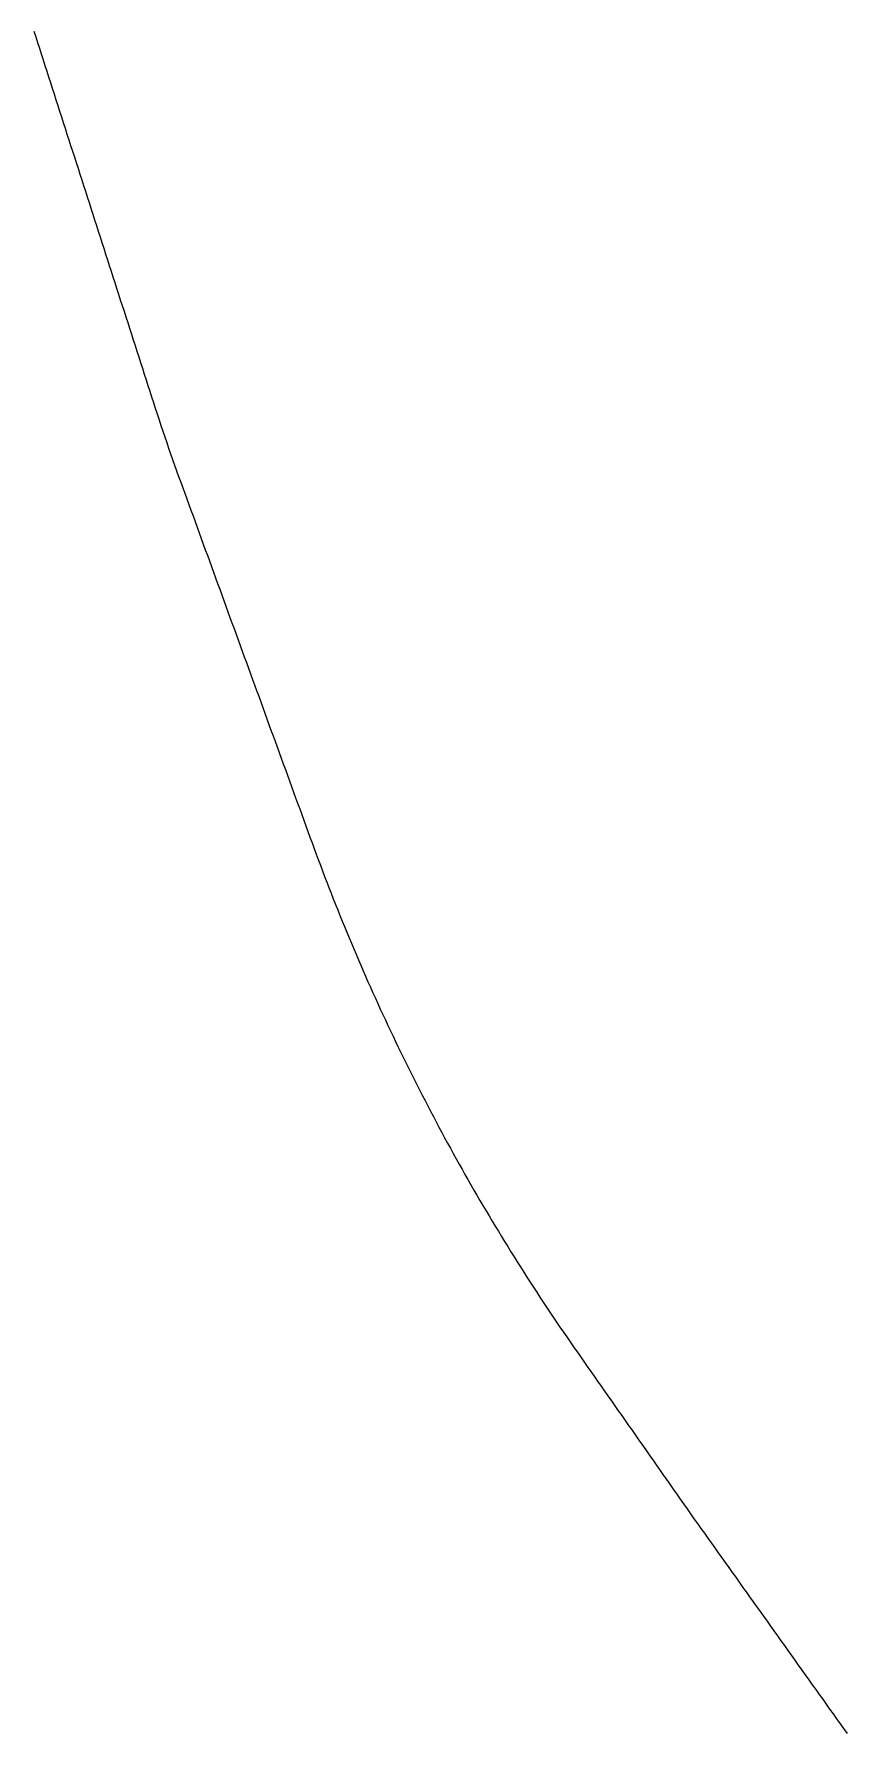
# Model space of a CAD drawing. Header units: metres. Extents: x 457876 to 584660, y 126427 to 241224.
# Drawn here: x 564667 to 568047, y 156505 to 163560 of the extents above; entities that cross this region are included whole.
import ezdxf

# ---------------------------------------------------------------- set-up
doc = ezdxf.new("R2010")
doc.units = ezdxf.units.M
for name, color, linetype in [('AT_GRADE', 3, 'CONTINUOUS'), ('CUTTING', 34, 'CONTINUOUS'), ('EMBANKMENT', 42, 'CONTINUOUS'), ('GROUND_CL', 8, 'CONTINUOUS'), ('RAIL_CL', 1, 'CONTINUOUS'), ('TUNNEL', 216, 'CONTINUOUS'), ('VIADUCT', 5, 'CONTINUOUS')]:
    doc.layers.add(name, color=color, linetype=linetype)

msp = doc.modelspace()

# ---------------------------------------------------------------- linework, layer by layer
at = {"layer": 'AT_GRADE'}
msp.add_polyline3d([(565422.262, 161299.187, 115.323), (565430.791, 161275.753, 114.935)], dxfattribs=at)
at = {"layer": 'CUTTING'}
msp.add_polyline3d([(565396.675, 161369.493, 116.472), (565405.204, 161346.057, 116.091), (565413.733, 161322.622, 115.708)], dxfattribs=at)
at = {"layer": 'EMBANKMENT'}
for points in [[(565439.32, 161252.318, 114.546), (565447.849, 161228.884, 114.155), (565456.378, 161205.451, 113.762), (565464.907, 161182.017, 113.368), (565473.435, 161158.584, 112.971), (565481.964, 161135.152, 112.573), (565490.493, 161111.719, 112.174), (565499.021, 161088.287, 111.773)], [(566662.964, 158476.63, 72.485), (566676.223, 158455.532, 72.304), (566689.534, 158434.465, 72.126), (566702.898, 158413.434, 71.952), (566716.313, 158392.434, 71.782), (566729.781, 158371.469, 71.615), (566743.328, 158350.554, 71.451), (566756.932, 158329.677, 71.291), (566770.585, 158308.832, 71.134), (566784.29, 158288.021, 70.981), (566798.044, 158267.243, 70.831), (566811.852, 158246.5, 70.684), (566825.75, 158225.817, 70.541), (566839.7, 158205.171, 70.401), (566853.696, 158184.555, 70.265), (566867.743, 158163.973, 70.132), (566881.84, 158143.426, 70.002), (566895.986, 158122.912, 69.876), (566910.19, 158102.44, 69.752), (566924.469, 158082.019, 69.632), (566938.753, 158061.601, 69.515), (566953.04, 158041.186, 69.402), (566967.332, 158020.775, 69.291), (566981.624, 158000.363, 69.184), (566995.917, 157979.951, 69.08), (567010.209, 157959.539, 68.979), (567024.501, 157939.127, 68.881), (567038.793, 157918.715, 68.786), (567053.085, 157898.303, 68.694), (567067.378, 157877.891, 68.605), (567081.67, 157857.479, 68.519), (567095.962, 157837.067, 68.436), (567110.255, 157816.655, 68.356), (567124.548, 157796.243, 68.279), (567138.841, 157775.832, 68.205), (567153.134, 157755.42, 68.133), (567167.427, 157735.008, 68.064), (567181.72, 157714.596, 67.998), (567196.014, 157694.184, 67.935), (567210.307, 157673.772, 67.874), (567224.6, 157653.36, 67.817), (567238.894, 157632.947, 67.761), (567253.187, 157612.535, 67.708), (567267.481, 157592.123, 67.658), (567281.774, 157571.711, 67.61), (567296.068, 157551.298, 67.565), (567310.361, 157530.886, 67.522), (567324.655, 157510.473, 67.482), (567338.948, 157490.061, 67.444), (567353.245, 157469.65, 67.408), (567367.546, 157449.242, 67.375), (567381.847, 157428.834, 67.343), (567396.177, 157408.447, 67.314), (567410.56, 157388.097, 67.288), (567424.997, 157367.785, 67.263), (567439.454, 157347.487, 67.24), (567453.91, 157327.189, 67.22), (567468.367, 157306.891, 67.201), (567482.824, 157286.593, 67.185), (567497.281, 157266.295, 67.17), (567511.738, 157245.997, 67.157), (567526.195, 157225.699, 67.146), (567540.652, 157205.401, 67.137), (567555.109, 157185.102, 67.13), (567569.567, 157164.804, 67.125), (567584.025, 157144.506, 67.121), (567598.482, 157124.208, 67.119), (567612.94, 157103.91, 67.118), (567627.398, 157083.611, 67.119), (567641.857, 157063.313, 67.121), (567656.315, 157043.015, 67.125), (567670.774, 157022.717, 67.131), (567685.233, 157002.419, 67.138), (567699.692, 156982.121, 67.146), (567714.151, 156961.823, 67.155), (567728.611, 156941.525, 67.166), (567743.071, 156921.227, 67.178), (567757.531, 156900.93, 67.192), (567771.991, 156880.632, 67.206), (567786.452, 156860.335, 67.221), (567800.912, 156840.037, 67.238), (567815.374, 156819.74, 67.256), (567829.835, 156799.442, 67.274), (567844.297, 156779.145, 67.294), (567858.759, 156758.848, 67.314), (567873.221, 156738.551, 67.336), (567887.683, 156718.254, 67.358), (567902.146, 156697.957, 67.381), (567916.609, 156677.661, 67.404), (567931.073, 156657.364, 67.429), (567945.537, 156637.068, 67.454), (567960.001, 156616.771, 67.48), (567974.465, 156596.475, 67.506), (567988.93, 156576.179, 67.533), (568003.395, 156555.883, 67.56), (568017.861, 156535.587, 67.588), (568032.326, 156515.292, 67.616)]]:
    msp.add_polyline3d(points, dxfattribs=at)
at = {"layer": 'GROUND_CL'}
msp.add_polyline3d([(564667.35, 163572.369, 163.034), (564674.971, 163548.594, 163.674), (564682.593, 163524.819, 164.526), (564690.216, 163501.044, 165.498), (564697.839, 163477.27, 166.367), (564705.464, 163453.497, 167.134), (564713.089, 163429.724, 167.719), (564720.716, 163405.951, 168.167), (564728.343, 163382.179, 168.63), (564735.971, 163358.408, 169.081), (564743.599, 163334.637, 169.463), (564751.229, 163310.867, 169.473), (564758.86, 163287.097, 169.562), (564766.491, 163263.328, 169.73), (564774.123, 163239.559, 169.976), (564781.756, 163215.791, 169.983), (564789.39, 163192.024, 169.972), (564797.024, 163168.257, 169.969), (564804.659, 163144.49, 169.973), (564812.295, 163120.724, 169.923), (564819.932, 163096.959, 169.855), (564827.57, 163073.194, 169.788), (564835.208, 163049.43, 169.734), (564842.847, 163025.666, 169.713), (564850.487, 163001.902, 169.728), (564858.128, 162978.14, 169.759), (564865.769, 162954.378, 169.809), (564873.411, 162930.616, 169.947), (564881.053, 162906.855, 170.256), (564888.697, 162883.094, 170.557), (564896.34, 162859.334, 170.848), (564903.985, 162835.574, 171.138), (564911.63, 162811.815, 171.509), (564919.276, 162788.056, 171.881), (564926.922, 162764.298, 172.221), (564934.569, 162740.541, 172.56), (564942.216, 162716.784, 173.025), (564949.864, 162693.027, 173.505), (564957.513, 162669.271, 173.98), (564965.162, 162645.515, 174.451), (564972.811, 162621.76, 175.005), (564980.461, 162598.006, 175.599), (564988.111, 162574.251, 176.191), (564995.762, 162550.498, 176.782), (565003.413, 162526.744, 177.415), (565011.065, 162502.992, 178.102), (565018.716, 162479.239, 178.79), (565026.369, 162455.487, 179.474), (565034.021, 162431.736, 180.067), (565041.674, 162407.985, 180.306), (565049.327, 162384.234, 180.495), (565056.98, 162360.484, 180.636), (565064.634, 162336.735, 180.746), (565072.288, 162312.985, 181.321), (565079.942, 162289.236, 181.925), (565087.596, 162265.488, 182.559), (565095.25, 162241.74, 183.223), (565102.904, 162217.992, 183.916), (565110.559, 162194.245, 184.619), (565118.213, 162170.498, 185.33), (565125.868, 162146.751, 186.015), (565133.522, 162123.005, 186.746), (565141.177, 162099.259, 187.485), (565148.831, 162075.514, 188.189), (565156.486, 162051.768, 188.858), (565164.14, 162028.023, 189.264), (565171.798, 162004.28, 189.367), (565179.519, 161980.557, 189.534), (565187.31, 161956.858, 189.764), (565195.178, 161933.184, 189.943), (565203.097, 161909.528, 189.643), (565211.065, 161885.888, 189.355), (565219.132, 161862.282, 189.086), (565227.252, 161838.694, 188.898), (565235.42, 161815.124, 188.477), (565243.638, 161791.571, 188.024), (565251.945, 161768.05, 187.55), (565260.342, 161744.561, 187.056), (565268.764, 161721.081, 186.497), (565277.273, 161697.632, 185.929), (565285.789, 161674.187, 185.375), (565294.319, 161650.747, 184.835), (565302.849, 161627.307, 184.175), (565311.379, 161603.868, 183.372), (565319.908, 161580.428, 182.687), (565328.438, 161556.99, 182.491), (565336.967, 161533.551, 182.077), (565345.497, 161510.113, 178.99), (565354.027, 161486.676, 175.142), (565362.556, 161463.239, 170.532), (565371.086, 161439.802, 165.161), (565379.616, 161416.365, 155.349), (565388.145, 161392.929, 145.122), (565396.675, 161369.493, 134.895), (565405.204, 161346.057, 124.667), (565413.733, 161322.622, 118.936), (565422.262, 161299.187, 116.158), (565430.791, 161275.753, 113.815), (565439.32, 161252.318, 111.471), (565447.849, 161228.884, 109.128), (565456.378, 161205.451, 106.784), (565464.907, 161182.017, 104.441), (565473.435, 161158.584, 102.098), (565481.964, 161135.152, 99.754), (565490.493, 161111.719, 97.411), (565499.021, 161088.287, 95.068), (565507.55, 161064.856, 92.725), (565516.078, 161041.424, 90.382), (565524.606, 161017.993, 89.542), (565533.135, 160994.562, 89.086), (565541.663, 160971.132, 88.73), (565550.191, 160947.702, 88.474), (565558.719, 160924.272, 87.38), (565567.247, 160900.843, 85.52), (565575.775, 160877.413, 83.56), (565584.303, 160853.984, 81.499), (565592.831, 160830.556, 79.93), (565601.359, 160807.128, 79.662), (565609.887, 160783.7, 79.34), (565618.415, 160760.272, 78.958), (565626.942, 160736.845, 78.318), (565635.47, 160713.417, 78.041), (565643.998, 160689.991, 77.524), (565652.525, 160666.564, 76.768), (565661.053, 160643.138, 75.771), (565669.58, 160619.712, 74.85), (565678.108, 160596.286, 73.997), (565686.635, 160572.861, 73.144), (565695.162, 160549.436, 72.291), (565703.689, 160526.011, 71.776), (565712.217, 160502.586, 71.705), (565720.744, 160479.162, 71.948), (565729.271, 160455.738, 72.568), (565737.798, 160432.314, 72.9), (565746.324, 160408.89, 72.547), (565754.851, 160385.467, 72.224), (565763.378, 160362.044, 71.932), (565771.905, 160338.621, 71.67), (565780.431, 160315.199, 71.19), (565788.961, 160291.778, 70.76), (565797.492, 160268.357, 70.391), (565806.022, 160244.936, 70.084), (565814.553, 160221.516, 70), (565823.083, 160198.097, 69.925), (565831.632, 160174.684, 69.678), (565840.232, 160151.29, 69.277), (565848.911, 160127.925, 68.343), (565857.654, 160104.584, 66.78), (565866.447, 160081.263, 65.148), (565875.303, 160057.965, 63.447), (565884.238, 160034.698, 61.824), (565893.224, 160011.45, 61.25), (565902.268, 159988.225, 60.738), (565911.397, 159965.034, 60.288), (565920.587, 159941.867, 59.992), (565929.827, 159918.72, 59.97), (565939.132, 159895.599, 59.961), (565948.512, 159872.508, 59.966), (565957.947, 159849.441, 59.985), (565967.428, 159826.391, 60.048), (565977.007, 159803.383, 60.118), (565986.608, 159780.384, 60.151), (565996.304, 159757.425, 60.146), (566006.056, 159734.49, 60.099), (566015.858, 159711.576, 60.017), (566025.734, 159688.694, 59.707), (566035.667, 159665.837, 59.351), (566045.683, 159643.017, 59.018), (566055.718, 159620.204, 58.904), (566065.872, 159597.444, 58.992), (566076.064, 159574.702, 59.242), (566086.317, 159551.986, 59.654), (566096.618, 159529.293, 60), (566106.968, 159506.622, 60), (566117.424, 159484, 60), (566127.893, 159461.384, 60), (566138.46, 159438.814, 60), (566149.079, 159416.268, 57.866), (566159.779, 159393.76, 55.615), (566170.52, 159371.272, 53.366), (566181.309, 159348.806, 51.12), (566192.18, 159326.381, 49.99), (566203.131, 159303.994, 49.983), (566214.091, 159281.612, 49.992), (566225.154, 159259.281, 50), (566236.264, 159236.972, 49.994), (566247.457, 159214.706, 49.81), (566258.688, 159192.459, 49.686), (566269.967, 159170.236, 49.62), (566281.318, 159148.049, 49.614), (566292.727, 159125.892, 49.634), (566304.223, 159103.781, 49.728), (566315.732, 159081.676, 49.942), (566327.328, 159059.616, 50), (566339.012, 159037.603, 50), (566350.732, 159015.609, 50), (566362.5, 158993.641, 50), (566374.344, 158971.714, 50), (566386.239, 158949.814, 50), (566398.185, 158927.942, 49.808), (566410.226, 158906.122, 49.753), (566422.282, 158884.311, 49.776), (566434.414, 158862.542, 48.774), (566446.627, 158840.82, 47.237), (566458.888, 158819.124, 44.825), (566471.192, 158797.452, 42.806), (566483.576, 158775.827, 41.319), (566496.007, 158754.228, 40.367), (566508.49, 158732.66, 40.024), (566521.03, 158711.124, 40), (566533.649, 158689.636, 40), (566546.326, 158668.181, 40), (566559.053, 158646.757, 40), (566571.832, 158625.363, 41.224), (566584.664, 158604.002, 43.361), (566597.579, 158582.69, 45.492), (566610.552, 158561.413, 47.619), (566623.579, 158540.17, 49.744), (566636.652, 158518.956, 51.865), (566649.774, 158497.772, 53.984), (566662.964, 158476.63, 56.098), (566676.223, 158455.532, 58.208), (566689.534, 158434.465, 60.086), (566702.898, 158413.434, 60.576), (566716.313, 158392.434, 60.922), (566729.781, 158371.469, 60.967), (566743.328, 158350.554, 61.135), (566756.932, 158329.677, 61.331), (566770.585, 158308.832, 61.347), (566784.29, 158288.021, 61.355), (566798.044, 158267.243, 61.357), (566811.852, 158246.5, 61.351), (566825.75, 158225.817, 61.302), (566839.7, 158205.171, 61.201), (566853.696, 158184.555, 61.065), (566867.743, 158163.973, 60.894), (566881.84, 158143.426, 60.688), (566895.986, 158122.912, 60.436), (566910.19, 158102.44, 60.16), (566924.469, 158082.019, 59.771), (566938.753, 158061.601, 59.305), (566953.04, 158041.186, 58.903), (566967.332, 158020.775, 58.573), (566981.624, 158000.363, 58.315), (566995.917, 157979.951, 58.127), (567010.209, 157959.539, 58.009), (567024.501, 157939.127, 57.916), (567038.793, 157918.715, 57.931), (567053.085, 157898.303, 57.968), (567067.378, 157877.891, 58.017), (567081.67, 157857.479, 58.079), (567095.962, 157837.067, 58.152), (567110.255, 157816.655, 58.27), (567124.548, 157796.243, 58.417), (567138.841, 157775.832, 58.479), (567153.134, 157755.42, 58.516), (567167.427, 157735.008, 58.489), (567181.72, 157714.596, 58.221), (567196.014, 157694.184, 58.03), (567210.307, 157673.772, 57.915), (567224.6, 157653.36, 57.856), (567238.894, 157632.947, 57.822), (567253.187, 157612.535, 57.85), (567267.481, 157592.123, 57.868), (567281.774, 157571.711, 57.877), (567296.068, 157551.298, 57.876), (567310.361, 157530.886, 57.906), (567324.655, 157510.473, 57.966), (567338.948, 157490.061, 57.776), (567353.245, 157469.65, 57.427), (567367.546, 157449.242, 56.917), (567381.847, 157428.834, 55.645), (567396.177, 157408.447, 53.777), (567410.56, 157388.097, 52.258), (567424.997, 157367.785, 51.167), (567439.454, 157347.487, 50.35), (567453.91, 157327.189, 50), (567468.367, 157306.891, 50), (567482.824, 157286.593, 50), (567497.281, 157266.295, 50), (567511.738, 157245.997, 50), (567526.195, 157225.699, 50), (567540.652, 157205.401, 50), (567555.109, 157185.102, 50), (567569.567, 157164.804, 50), (567584.025, 157144.506, 50), (567598.482, 157124.208, 50), (567612.94, 157103.91, 50), (567627.398, 157083.611, 50), (567641.857, 157063.313, 50), (567656.315, 157043.015, 50), (567670.774, 157022.717, 50), (567685.233, 157002.419, 50), (567699.692, 156982.121, 50), (567714.151, 156961.823, 50), (567728.611, 156941.525, 50.324), (567743.071, 156921.227, 51.319), (567757.531, 156900.93, 52.411), (567771.991, 156880.632, 53.487), (567786.452, 156860.335, 54.547), (567800.912, 156840.037, 55.592), (567815.374, 156819.74, 56.466), (567829.835, 156799.442, 57.316), (567844.297, 156779.145, 58.066), (567858.759, 156758.848, 58.694), (567873.221, 156738.551, 59.201), (567887.683, 156718.254, 59.568), (567902.146, 156697.957, 59.831), (567916.609, 156677.661, 59.99), (567931.073, 156657.364, 60.151), (567945.537, 156637.068, 60.384), (567960.001, 156616.771, 61.246), (567974.465, 156596.475, 62.014), (567988.93, 156576.179, 62.688), (568003.395, 156555.883, 63.266), (568017.861, 156535.587, 63.766), (568032.326, 156515.292, 64.254), (568046.792, 156494.996, 64.746)], dxfattribs=at)
at = {"layer": 'RAIL_CL'}
msp.add_polyline3d([(564667.35, 163572.369, 135.562), (564674.971, 163548.594, 135.568), (564682.593, 163524.819, 135.57), (564690.216, 163501.044, 135.567), (564697.839, 163477.27, 135.56), (564705.464, 163453.497, 135.547), (564713.089, 163429.724, 135.53), (564720.716, 163405.951, 135.508), (564728.343, 163382.179, 135.481), (564735.971, 163358.408, 135.449), (564743.599, 163334.637, 135.412), (564751.229, 163310.867, 135.371), (564758.86, 163287.097, 135.325), (564766.491, 163263.328, 135.273), (564774.123, 163239.559, 135.217), (564781.756, 163215.791, 135.156), (564789.39, 163192.024, 135.09), (564797.024, 163168.257, 135.019), (564804.659, 163144.49, 134.943), (564812.295, 163120.724, 134.862), (564819.932, 163096.959, 134.777), (564827.57, 163073.194, 134.686), (564835.208, 163049.43, 134.591), (564842.847, 163025.666, 134.49), (564850.487, 163001.902, 134.385), (564858.128, 162978.14, 134.275), (564865.769, 162954.378, 134.16), (564873.411, 162930.616, 134.039), (564881.053, 162906.855, 133.915), (564888.697, 162883.094, 133.785), (564896.34, 162859.334, 133.65), (564903.985, 162835.574, 133.51), (564911.63, 162811.815, 133.366), (564919.276, 162788.056, 133.217), (564926.922, 162764.298, 133.062), (564934.569, 162740.541, 132.903), (564942.216, 162716.784, 132.74), (564949.864, 162693.027, 132.571), (564957.513, 162669.271, 132.398), (564965.162, 162645.515, 132.22), (564972.811, 162621.76, 132.037), (564980.461, 162598.006, 131.849), (564988.111, 162574.251, 131.657), (564995.762, 162550.498, 131.46), (565003.413, 162526.744, 131.259), (565011.065, 162502.992, 131.053), (565018.716, 162479.239, 130.842), (565026.369, 162455.487, 130.627), (565034.021, 162431.736, 130.407), (565041.674, 162407.985, 130.182), (565049.327, 162384.234, 129.953), (565056.98, 162360.484, 129.72), (565064.634, 162336.735, 129.483), (565072.288, 162312.985, 129.24), (565079.942, 162289.236, 128.994), (565087.596, 162265.488, 128.743), (565095.25, 162241.74, 128.488), (565102.904, 162217.992, 128.229), (565110.559, 162194.245, 127.966), (565118.213, 162170.498, 127.698), (565125.868, 162146.751, 127.426), (565133.522, 162123.005, 127.151), (565141.177, 162099.259, 126.871), (565148.831, 162075.514, 126.587), (565156.486, 162051.768, 126.299), (565164.14, 162028.023, 126.008), (565171.798, 162004.28, 125.712), (565179.519, 161980.557, 125.413), (565187.31, 161956.858, 125.11), (565195.178, 161933.184, 124.803), (565203.097, 161909.528, 124.493), (565211.065, 161885.888, 124.179), (565219.132, 161862.282, 123.861), (565227.252, 161838.694, 123.54), (565235.42, 161815.124, 123.216), (565243.638, 161791.571, 122.888), (565251.945, 161768.05, 122.556), (565260.342, 161744.561, 122.222), (565268.764, 161721.081, 121.884), (565277.273, 161697.632, 121.543), (565285.789, 161674.187, 121.199), (565294.319, 161650.747, 120.852), (565302.849, 161627.307, 120.502), (565311.379, 161603.868, 120.149), (565319.908, 161580.428, 119.793), (565328.438, 161556.99, 119.435), (565336.967, 161533.551, 119.073), (565345.497, 161510.113, 118.709), (565354.027, 161486.676, 118.342), (565362.556, 161463.239, 117.973), (565371.086, 161439.802, 117.602), (565379.616, 161416.365, 117.227), (565388.145, 161392.929, 116.851), (565396.675, 161369.493, 116.472), (565405.204, 161346.057, 116.091), (565413.733, 161322.622, 115.708), (565422.262, 161299.187, 115.323), (565430.791, 161275.753, 114.935), (565439.32, 161252.318, 114.546), (565447.849, 161228.884, 114.155), (565456.378, 161205.451, 113.762), (565464.907, 161182.017, 113.368), (565473.435, 161158.584, 112.971), (565481.964, 161135.152, 112.573), (565490.493, 161111.719, 112.174), (565499.021, 161088.287, 111.773), (565507.55, 161064.856, 111.371), (565516.078, 161041.424, 110.967), (565524.606, 161017.993, 110.562), (565533.135, 160994.562, 110.156), (565541.663, 160971.132, 109.749), (565550.191, 160947.702, 109.341), (565558.719, 160924.272, 108.932), (565567.247, 160900.843, 108.522), (565575.775, 160877.413, 108.111), (565584.303, 160853.984, 107.699), (565592.831, 160830.556, 107.287), (565601.359, 160807.128, 106.874), (565609.887, 160783.7, 106.461), (565618.415, 160760.272, 106.047), (565626.942, 160736.845, 105.633), (565635.47, 160713.417, 105.219), (565643.998, 160689.991, 104.804), (565652.525, 160666.564, 104.389), (565661.053, 160643.138, 103.974), (565669.58, 160619.712, 103.559), (565678.108, 160596.286, 103.144), (565686.635, 160572.861, 102.729), (565695.162, 160549.436, 102.314), (565703.689, 160526.011, 101.9), (565712.217, 160502.586, 101.486), (565720.744, 160479.162, 101.072), (565729.271, 160455.738, 100.659), (565737.798, 160432.314, 100.247), (565746.324, 160408.89, 99.835), (565754.851, 160385.467, 99.423), (565763.378, 160362.044, 99.013), (565771.905, 160338.621, 98.603), (565780.431, 160315.199, 98.194), (565788.961, 160291.778, 97.786), (565797.492, 160268.357, 97.379), (565806.022, 160244.936, 96.973), (565814.553, 160221.516, 96.568), (565823.083, 160198.097, 96.164), (565831.632, 160174.684, 95.762), (565840.232, 160151.29, 95.361), (565848.911, 160127.925, 94.961), (565857.654, 160104.584, 94.563), (565866.447, 160081.263, 94.167), (565875.303, 160057.965, 93.771), (565884.238, 160034.698, 93.378), (565893.224, 160011.45, 92.986), (565902.268, 159988.225, 92.596), (565911.397, 159965.034, 92.208), (565920.587, 159941.867, 91.821), (565929.827, 159918.72, 91.437), (565939.132, 159895.599, 91.054), (565948.512, 159872.508, 90.674), (565957.947, 159849.441, 90.296), (565967.428, 159826.391, 89.919), (565977.007, 159803.383, 89.545), (565986.608, 159780.384, 89.173), (565996.304, 159757.425, 88.804), (566006.056, 159734.49, 88.436), (566015.858, 159711.576, 88.071), (566025.734, 159688.694, 87.709), (566035.667, 159665.837, 87.349), (566045.683, 159643.017, 86.992), (566055.718, 159620.204, 86.637), (566065.872, 159597.444, 86.284), (566076.064, 159574.702, 85.935), (566086.317, 159551.986, 85.588), (566096.618, 159529.293, 85.243), (566106.968, 159506.622, 84.902), (566117.424, 159484, 84.563), (566127.893, 159461.384, 84.228), (566138.46, 159438.814, 83.895), (566149.079, 159416.268, 83.565), (566159.779, 159393.76, 83.238), (566170.52, 159371.272, 82.914), (566181.309, 159348.806, 82.593), (566192.18, 159326.381, 82.275), (566203.131, 159303.994, 81.96), (566214.091, 159281.612, 81.648), (566225.154, 159259.281, 81.339), (566236.264, 159236.972, 81.034), (566247.457, 159214.706, 80.732), (566258.688, 159192.459, 80.433), (566269.967, 159170.236, 80.137), (566281.318, 159148.049, 79.844), (566292.727, 159125.892, 79.555), (566304.223, 159103.781, 79.269), (566315.732, 159081.676, 78.987), (566327.328, 159059.616, 78.708), (566339.012, 159037.603, 78.432), (566350.732, 159015.609, 78.16), (566362.5, 158993.641, 77.891), (566374.344, 158971.714, 77.625), (566386.239, 158949.814, 77.363), (566398.185, 158927.942, 77.104), (566410.226, 158906.122, 76.849), (566422.282, 158884.311, 76.597), (566434.414, 158862.542, 76.349), (566446.627, 158840.82, 76.104), (566458.888, 158819.124, 75.863), (566471.192, 158797.452, 75.626), (566483.576, 158775.827, 75.391), (566496.007, 158754.228, 75.161), (566508.49, 158732.66, 74.934), (566521.03, 158711.124, 74.71), (566533.649, 158689.636, 74.49), (566546.326, 158668.181, 74.274), (566559.053, 158646.757, 74.061), (566571.832, 158625.363, 73.851), (566584.664, 158604.002, 73.646), (566597.579, 158582.69, 73.443), (566610.552, 158561.413, 73.245), (566623.579, 158540.17, 73.049), (566636.652, 158518.956, 72.858), (566649.774, 158497.772, 72.67), (566662.964, 158476.63, 72.485), (566676.223, 158455.532, 72.304), (566689.534, 158434.465, 72.126), (566702.898, 158413.434, 71.952), (566716.313, 158392.434, 71.782), (566729.781, 158371.469, 71.615), (566743.328, 158350.554, 71.451), (566756.932, 158329.677, 71.291), (566770.585, 158308.832, 71.134), (566784.29, 158288.021, 70.981), (566798.044, 158267.243, 70.831), (566811.852, 158246.5, 70.684), (566825.75, 158225.817, 70.541), (566839.7, 158205.171, 70.401), (566853.696, 158184.555, 70.265), (566867.743, 158163.973, 70.132), (566881.84, 158143.426, 70.002), (566895.986, 158122.912, 69.876), (566910.19, 158102.44, 69.752), (566924.469, 158082.019, 69.632), (566938.753, 158061.601, 69.515), (566953.04, 158041.186, 69.402), (566967.332, 158020.775, 69.291), (566981.624, 158000.363, 69.184), (566995.917, 157979.951, 69.08), (567010.209, 157959.539, 68.979), (567024.501, 157939.127, 68.881), (567038.793, 157918.715, 68.786), (567053.085, 157898.303, 68.694), (567067.378, 157877.891, 68.605), (567081.67, 157857.479, 68.519), (567095.962, 157837.067, 68.436), (567110.255, 157816.655, 68.356), (567124.548, 157796.243, 68.279), (567138.841, 157775.832, 68.205), (567153.134, 157755.42, 68.133), (567167.427, 157735.008, 68.064), (567181.72, 157714.596, 67.998), (567196.014, 157694.184, 67.935), (567210.307, 157673.772, 67.874), (567224.6, 157653.36, 67.817), (567238.894, 157632.947, 67.761), (567253.187, 157612.535, 67.708), (567267.481, 157592.123, 67.658), (567281.774, 157571.711, 67.61), (567296.068, 157551.298, 67.565), (567310.361, 157530.886, 67.522), (567324.655, 157510.473, 67.482), (567338.948, 157490.061, 67.444), (567353.245, 157469.65, 67.408), (567367.546, 157449.242, 67.375), (567381.847, 157428.834, 67.343), (567396.177, 157408.447, 67.314), (567410.56, 157388.097, 67.288), (567424.997, 157367.785, 67.263), (567439.454, 157347.487, 67.24), (567453.91, 157327.189, 67.22), (567468.367, 157306.891, 67.201), (567482.824, 157286.593, 67.185), (567497.281, 157266.295, 67.17), (567511.738, 157245.997, 67.157), (567526.195, 157225.699, 67.146), (567540.652, 157205.401, 67.137), (567555.109, 157185.102, 67.13), (567569.567, 157164.804, 67.125), (567584.025, 157144.506, 67.121), (567598.482, 157124.208, 67.119), (567612.94, 157103.91, 67.118), (567627.398, 157083.611, 67.119), (567641.857, 157063.313, 67.121), (567656.315, 157043.015, 67.125), (567670.774, 157022.717, 67.131), (567685.233, 157002.419, 67.138), (567699.692, 156982.121, 67.146), (567714.151, 156961.823, 67.155), (567728.611, 156941.525, 67.166), (567743.071, 156921.227, 67.178), (567757.531, 156900.93, 67.192), (567771.991, 156880.632, 67.206), (567786.452, 156860.335, 67.221), (567800.912, 156840.037, 67.238), (567815.374, 156819.74, 67.256), (567829.835, 156799.442, 67.274), (567844.297, 156779.145, 67.294), (567858.759, 156758.848, 67.314), (567873.221, 156738.551, 67.336), (567887.683, 156718.254, 67.358), (567902.146, 156697.957, 67.381), (567916.609, 156677.661, 67.404), (567931.073, 156657.364, 67.429), (567945.537, 156637.068, 67.454), (567960.001, 156616.771, 67.48), (567974.465, 156596.475, 67.506), (567988.93, 156576.179, 67.533), (568003.395, 156555.883, 67.56), (568017.861, 156535.587, 67.588), (568032.326, 156515.292, 67.616), (568046.792, 156494.996, 67.645)], dxfattribs=at)
at = {"layer": 'TUNNEL'}
msp.add_polyline3d([(564674.971, 163548.594, 135.568), (564682.593, 163524.819, 135.57), (564690.216, 163501.044, 135.567), (564697.839, 163477.27, 135.56), (564705.464, 163453.497, 135.547), (564713.089, 163429.724, 135.53), (564720.716, 163405.951, 135.508), (564728.343, 163382.179, 135.481), (564735.971, 163358.408, 135.449), (564743.599, 163334.637, 135.412), (564751.229, 163310.867, 135.371), (564758.86, 163287.097, 135.325), (564766.491, 163263.328, 135.273), (564774.123, 163239.559, 135.217), (564781.756, 163215.791, 135.156), (564789.39, 163192.024, 135.09), (564797.024, 163168.257, 135.019), (564804.659, 163144.49, 134.943), (564812.295, 163120.724, 134.862), (564819.932, 163096.959, 134.777), (564827.57, 163073.194, 134.686), (564835.208, 163049.43, 134.591), (564842.847, 163025.666, 134.49), (564850.487, 163001.902, 134.385), (564858.128, 162978.14, 134.275), (564865.769, 162954.378, 134.16), (564873.411, 162930.616, 134.039), (564881.053, 162906.855, 133.915), (564888.697, 162883.094, 133.785), (564896.34, 162859.334, 133.65), (564903.985, 162835.574, 133.51), (564911.63, 162811.815, 133.366), (564919.276, 162788.056, 133.217), (564926.922, 162764.298, 133.062), (564934.569, 162740.541, 132.903), (564942.216, 162716.784, 132.74), (564949.864, 162693.027, 132.571), (564957.513, 162669.271, 132.398), (564965.162, 162645.515, 132.22), (564972.811, 162621.76, 132.037), (564980.461, 162598.006, 131.849), (564988.111, 162574.251, 131.657), (564995.762, 162550.498, 131.46), (565003.413, 162526.744, 131.259), (565011.065, 162502.992, 131.053), (565018.716, 162479.239, 130.842), (565026.369, 162455.487, 130.627), (565034.021, 162431.736, 130.407), (565041.674, 162407.985, 130.182), (565049.327, 162384.234, 129.953), (565056.98, 162360.484, 129.72), (565064.634, 162336.735, 129.483), (565072.288, 162312.985, 129.24), (565079.942, 162289.236, 128.994), (565087.596, 162265.488, 128.743), (565095.25, 162241.74, 128.488), (565102.904, 162217.992, 128.229), (565110.559, 162194.245, 127.966), (565118.213, 162170.498, 127.698), (565125.868, 162146.751, 127.426), (565133.522, 162123.005, 127.151), (565141.177, 162099.259, 126.871), (565148.831, 162075.514, 126.587), (565156.486, 162051.768, 126.299), (565164.14, 162028.023, 126.008), (565171.798, 162004.28, 125.712), (565179.519, 161980.557, 125.413), (565187.31, 161956.858, 125.11), (565195.178, 161933.184, 124.803), (565203.097, 161909.528, 124.493), (565211.065, 161885.888, 124.179), (565219.132, 161862.282, 123.861), (565227.252, 161838.694, 123.54), (565235.42, 161815.124, 123.216), (565243.638, 161791.571, 122.888), (565251.945, 161768.05, 122.556), (565260.342, 161744.561, 122.222), (565268.764, 161721.081, 121.884), (565277.273, 161697.632, 121.543), (565285.789, 161674.187, 121.199), (565294.319, 161650.747, 120.852), (565302.849, 161627.307, 120.502), (565311.379, 161603.868, 120.149), (565319.908, 161580.428, 119.793), (565328.438, 161556.99, 119.435), (565336.967, 161533.551, 119.073), (565345.497, 161510.113, 118.709), (565354.027, 161486.676, 118.342), (565362.556, 161463.239, 117.973), (565371.086, 161439.802, 117.602), (565379.616, 161416.365, 117.227), (565388.145, 161392.929, 116.851)], dxfattribs=at)
at = {"layer": 'VIADUCT'}
msp.add_polyline3d([(565507.55, 161064.856, 111.371), (565516.078, 161041.424, 110.967), (565524.606, 161017.993, 110.562), (565533.135, 160994.562, 110.156), (565541.663, 160971.132, 109.749), (565550.191, 160947.702, 109.341), (565558.719, 160924.272, 108.932), (565567.247, 160900.843, 108.522), (565575.775, 160877.413, 108.111), (565584.303, 160853.984, 107.699), (565592.831, 160830.556, 107.287), (565601.359, 160807.128, 106.874), (565609.887, 160783.7, 106.461), (565618.415, 160760.272, 106.047), (565626.942, 160736.845, 105.633), (565635.47, 160713.417, 105.219), (565643.998, 160689.991, 104.804), (565652.525, 160666.564, 104.389), (565661.053, 160643.138, 103.974), (565669.58, 160619.712, 103.559), (565678.108, 160596.286, 103.144), (565686.635, 160572.861, 102.729), (565695.162, 160549.436, 102.314), (565703.689, 160526.011, 101.9), (565712.217, 160502.586, 101.486), (565720.744, 160479.162, 101.072), (565729.271, 160455.738, 100.659), (565737.798, 160432.314, 100.247), (565746.324, 160408.89, 99.835), (565754.851, 160385.467, 99.423), (565763.378, 160362.044, 99.013), (565771.905, 160338.621, 98.603), (565780.431, 160315.199, 98.194), (565788.961, 160291.778, 97.786), (565797.492, 160268.357, 97.379), (565806.022, 160244.936, 96.973), (565814.553, 160221.516, 96.568), (565823.083, 160198.097, 96.164), (565831.632, 160174.684, 95.762), (565840.232, 160151.29, 95.361), (565848.911, 160127.925, 94.961), (565857.654, 160104.584, 94.563), (565866.447, 160081.263, 94.167), (565875.303, 160057.965, 93.771), (565884.238, 160034.698, 93.378), (565893.224, 160011.45, 92.986), (565902.268, 159988.225, 92.596), (565911.397, 159965.034, 92.208), (565920.587, 159941.867, 91.821), (565929.827, 159918.72, 91.437), (565939.132, 159895.599, 91.054), (565948.512, 159872.508, 90.674), (565957.947, 159849.441, 90.296), (565967.428, 159826.391, 89.919), (565977.007, 159803.383, 89.545), (565986.608, 159780.384, 89.173), (565996.304, 159757.425, 88.804), (566006.056, 159734.49, 88.436), (566015.858, 159711.576, 88.071), (566025.734, 159688.694, 87.709), (566035.667, 159665.837, 87.349), (566045.683, 159643.017, 86.992), (566055.718, 159620.204, 86.637), (566065.872, 159597.444, 86.284), (566076.064, 159574.702, 85.935), (566086.317, 159551.986, 85.588), (566096.618, 159529.293, 85.243), (566106.968, 159506.622, 84.902), (566117.424, 159484, 84.563), (566127.893, 159461.384, 84.228), (566138.46, 159438.814, 83.895), (566149.079, 159416.268, 83.565), (566159.779, 159393.76, 83.238), (566170.52, 159371.272, 82.914), (566181.309, 159348.806, 82.593), (566192.18, 159326.381, 82.275), (566203.131, 159303.994, 81.96), (566214.091, 159281.612, 81.648), (566225.154, 159259.281, 81.339), (566236.264, 159236.972, 81.034), (566247.457, 159214.706, 80.732), (566258.688, 159192.459, 80.433), (566269.967, 159170.236, 80.137), (566281.318, 159148.049, 79.844), (566292.727, 159125.892, 79.555), (566304.223, 159103.781, 79.269), (566315.732, 159081.676, 78.987), (566327.328, 159059.616, 78.708), (566339.012, 159037.603, 78.432), (566350.732, 159015.609, 78.16), (566362.5, 158993.641, 77.891), (566374.344, 158971.714, 77.625), (566386.239, 158949.814, 77.363), (566398.185, 158927.942, 77.104), (566410.226, 158906.122, 76.849), (566422.282, 158884.311, 76.597), (566434.414, 158862.542, 76.349), (566446.627, 158840.82, 76.104), (566458.888, 158819.124, 75.863), (566471.192, 158797.452, 75.626), (566483.576, 158775.827, 75.391), (566496.007, 158754.228, 75.161), (566508.49, 158732.66, 74.934), (566521.03, 158711.124, 74.71), (566533.649, 158689.636, 74.49), (566546.326, 158668.181, 74.274), (566559.053, 158646.757, 74.061), (566571.832, 158625.363, 73.851), (566584.664, 158604.002, 73.646), (566597.579, 158582.69, 73.443), (566610.552, 158561.413, 73.245), (566623.579, 158540.17, 73.049), (566636.652, 158518.956, 72.858), (566649.774, 158497.772, 72.67)], dxfattribs=at)

doc.saveas('drawing.dxf')
